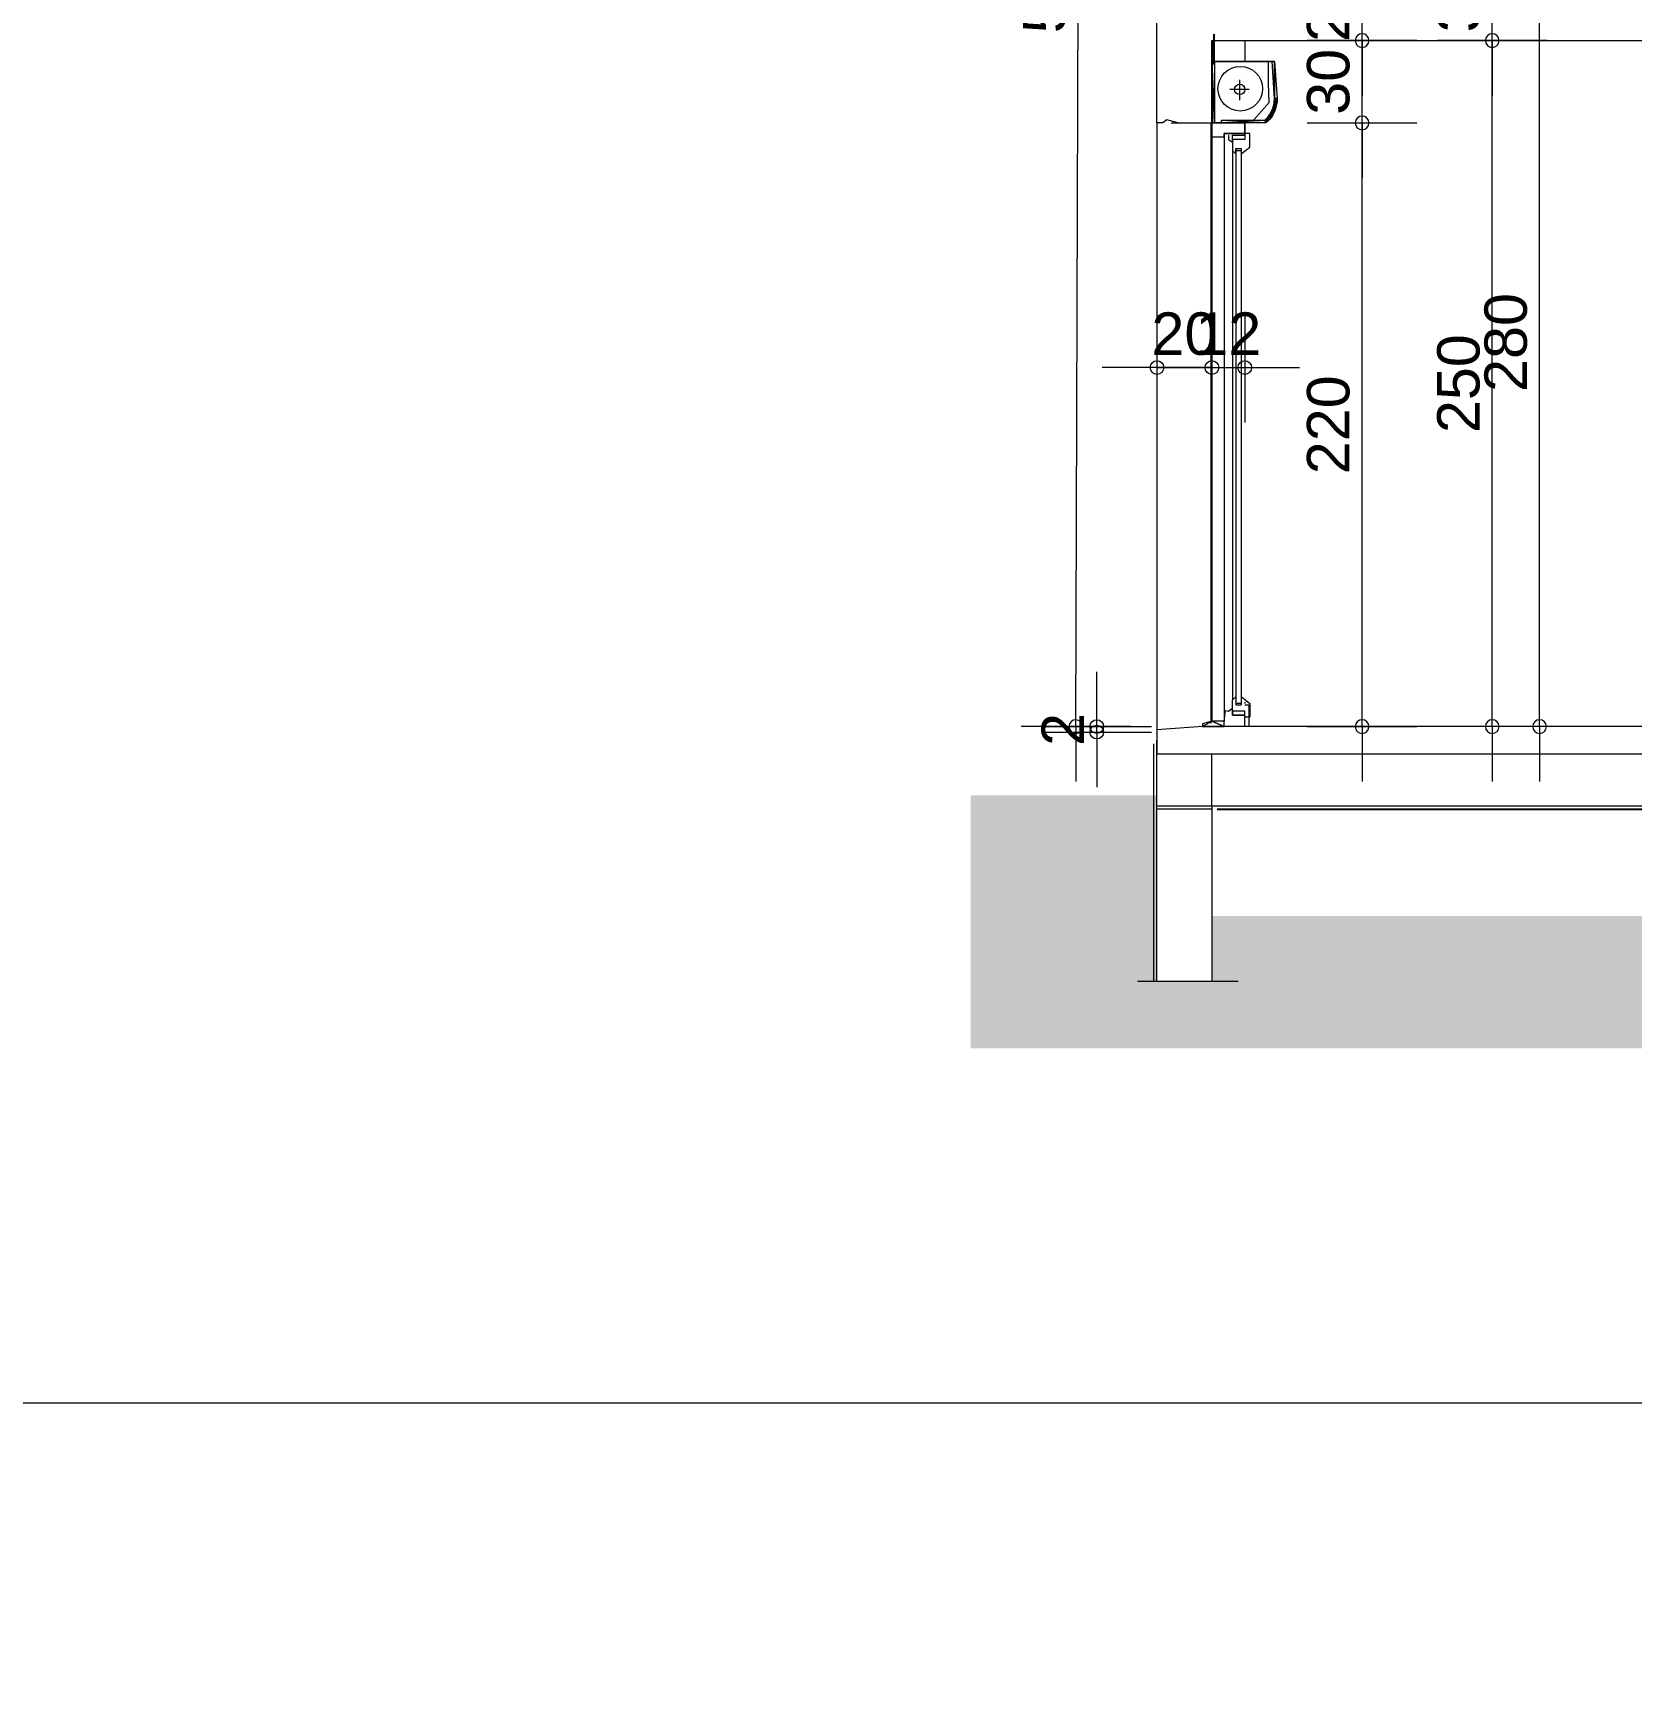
# Model space of a CAD drawing. Header units: metres. Extents: x 1.8 to 61.8, y -53.3 to -11.3.
# Drawn here: x 28.05 to 33.88, y -39.91 to -33.85 of the extents above; entities that cross this region are included whole.
import ezdxf
from ezdxf.enums import TextEntityAlignment as Align
from ezdxf.lldxf.tags import DXFTag

# ---------------------------------------------------------------- set-up
doc = ezdxf.new("R2010")
doc.units = ezdxf.units.M
doc.header["$MEASUREMENT"] = 0
doc.layers.add('Calque commun', color=7, linetype='Continuous')
doc.layers.add('Cotations', color=7, linetype='Continuous')
doc.styles.add('Arial10', font='arial.ttf', dxfattribs={"height": 0.154626})
tags = doc.linetypes.add('HIDDEN', pattern=[0.375, 0.25, -0.125]).pattern_tags.tags
tags[6:7] = [DXFTag(74, 4), DXFTag(75, 0), DXFTag(340, '0'), DXFTag(46, 1.0), DXFTag(50, 0.0), DXFTag(44, 0.0), DXFTag(45, 0.0)]
tags[4:5] = [DXFTag(74, 4), DXFTag(75, 0), DXFTag(340, '0'), DXFTag(46, 1.0), DXFTag(50, 0.0), DXFTag(44, 0.0), DXFTag(45, 0.0)]
tags = doc.linetypes.add('HIDDENX2', pattern=[0.75, 0.5, -0.25]).pattern_tags.tags
tags[6:7] = [DXFTag(74, 4), DXFTag(75, 0), DXFTag(340, '0'), DXFTag(46, 1.0), DXFTag(50, 0.0), DXFTag(44, 0.0), DXFTag(45, 0.0)]
tags[4:5] = [DXFTag(74, 4), DXFTag(75, 0), DXFTag(340, '0'), DXFTag(46, 1.0), DXFTag(50, 0.0), DXFTag(44, 0.0), DXFTag(45, 0.0)]

# ---------------------------------------------------------------- blocks, each defined once
blk = doc.blocks.new('new167')
at = {"layer": 'Cotations', "color": 14, "linetype": 'Continuous', "lineweight": 9}
blk.add_arc((0, 0), 0.5, 0, 359.9994, dxfattribs=at)
blk = doc.blocks.new('new168')
at = {"layer": 'Cotations', "color": 14, "linetype": 'Continuous', "lineweight": 9}
blk.add_arc((0, 0), 0.5, 0, 359.9994, dxfattribs=at)
blk = doc.blocks.new('DimLine57534')
at = {"layer": 'Cotations', "color": 14, "linetype": 'Continuous', "lineweight": 9}
for p, q in [((32.8973, -34.1783), (32.8973, -33.9783)), ((32.6973, -34.1783), (33.0973, -34.1783)), ((32.8973, -36.3783), (32.8973, -34.1783)), ((32.6973, -36.3783), (33.0973, -36.3783)), ((32.8973, -36.3783), (32.8973, -36.5783))]:
    blk.add_line(p, q, dxfattribs=at)
at = {"layer": 'Cotations', "color": 14, "linetype": 'Continuous', "lineweight": 9, "xscale": 0.05000000074505806, "yscale": 0.05000000074505806, "zscale": 0.05000000074505806}
for name, p, rotation in [('new168', (32.8973, -34.1783), -90.00000000000001), ('new167', (32.8973, -36.3783), 90)]:
    blk.add_blockref(name, p, dxfattribs=dict(at, rotation=rotation))
at = {"layer": 'Cotations', "color": 7, "linetype": 'Continuous', "lineweight": 9, "style": 'Arial10'}
blk.add_text('220', height=0.15463, rotation=90, dxfattribs=at).set_placement((32.8973, -35.2783), align=Align.BOTTOM_CENTER)
blk = doc.blocks.new('new171')
at = {"layer": 'Cotations', "color": 14, "linetype": 'Continuous', "lineweight": 9}
blk.add_arc((0, 0), 0.5, 0, 359.9994, dxfattribs=at)
blk = doc.blocks.new('new172')
at = {"layer": 'Cotations', "color": 14, "linetype": 'Continuous', "lineweight": 9}
blk.add_arc((0, 0), 0.5, 0, 359.9994, dxfattribs=at)
blk = doc.blocks.new('DimLine57547')
at = {"layer": 'Cotations', "color": 14, "linetype": 'Continuous', "lineweight": 9}
for p, q in [((32.8973, -33.6483), (32.8973, -33.4483)), ((33.0973, -33.6483), (32.6973, -33.6483)), ((32.8973, -33.8783), (32.8973, -33.6483)), ((33.0973, -33.8783), (32.6973, -33.8783)), ((32.8973, -33.8783), (32.8973, -34.0783))]:
    blk.add_line(p, q, dxfattribs=at)
at = {"layer": 'Cotations', "color": 14, "linetype": 'Continuous', "lineweight": 9, "xscale": 0.05000000074505806, "yscale": 0.05000000074505806, "zscale": 0.05000000074505806}
for name, p, rotation in [('new172', (32.8973, -33.6483), -90.00000000000001), ('new171', (32.8973, -33.8783), 90)]:
    blk.add_blockref(name, p, dxfattribs=dict(at, rotation=rotation))
at = {"layer": 'Cotations', "color": 7, "linetype": 'Continuous', "lineweight": 9, "style": 'Arial10'}
blk.add_text('23', height=0.15463, rotation=90, dxfattribs=at).set_placement((32.8973, -33.7633), align=Align.BOTTOM_CENTER)
blk = doc.blocks.new('new177')
at = {"layer": 'Cotations', "color": 14, "linetype": 'Continuous', "lineweight": 9}
blk.add_arc((0, 0), 0.5, 0, 359.9994, dxfattribs=at)
blk = doc.blocks.new('new178')
at = {"layer": 'Cotations', "color": 14, "linetype": 'Continuous', "lineweight": 9}
blk.add_arc((0, 0), 0.5, 0, 359.9994, dxfattribs=at)
blk = doc.blocks.new('DimLine57565')
at = {"layer": 'Cotations', "color": 14, "linetype": 'Continuous', "lineweight": 9}
for p, q in [((33.3717, -33.5783), (33.3717, -33.3783)), ((33.5718, -33.5783), (33.1717, -33.5783)), ((33.3717, -33.8783), (33.3717, -33.5783)), ((33.5718, -33.8783), (33.1717, -33.8783)), ((33.3717, -33.8783), (33.3717, -34.0783))]:
    blk.add_line(p, q, dxfattribs=at)
at = {"layer": 'Cotations', "color": 14, "linetype": 'Continuous', "lineweight": 9, "xscale": 0.05000000074505806, "yscale": 0.05000000074505806, "zscale": 0.05000000074505806}
for name, p, rotation in [('new178', (33.3717, -33.5783), -90.00000000000001), ('new177', (33.3717, -33.8783), 90)]:
    blk.add_blockref(name, p, dxfattribs=dict(at, rotation=rotation))
at = {"layer": 'Cotations', "color": 7, "linetype": 'Continuous', "lineweight": 9, "style": 'Arial10'}
blk.add_text('30', height=0.15463, rotation=90, dxfattribs=at).set_placement((33.3717, -33.7283), align=Align.BOTTOM_CENTER)
blk = doc.blocks.new('new179')
at = {"layer": 'Cotations', "color": 14, "linetype": 'Continuous', "lineweight": 9}
blk.add_arc((0, 0), 0.5, 0, 359.9994, dxfattribs=at)
blk = doc.blocks.new('new180')
at = {"layer": 'Cotations', "color": 14, "linetype": 'Continuous', "lineweight": 9}
blk.add_arc((0, 0), 0.5, 0, 359.9994, dxfattribs=at)
blk = doc.blocks.new('DimLine57571')
at = {"layer": 'Cotations', "color": 14, "linetype": 'Continuous', "lineweight": 9}
for p, q in [((33.3717, -33.8783), (33.3717, -33.6783)), ((33.5718, -33.8783), (33.1717, -33.8783)), ((33.3717, -36.3783), (33.3717, -33.8783)), ((33.5718, -36.3783), (33.1717, -36.3783)), ((33.3717, -36.3783), (33.3717, -36.5783))]:
    blk.add_line(p, q, dxfattribs=at)
at = {"layer": 'Cotations', "color": 14, "linetype": 'Continuous', "lineweight": 9, "xscale": 0.05000000074505806, "yscale": 0.05000000074505806, "zscale": 0.05000000074505806}
for name, p, rotation in [('new180', (33.3717, -33.8783), -90.00000000000001), ('new179', (33.3717, -36.3783), 90)]:
    blk.add_blockref(name, p, dxfattribs=dict(at, rotation=rotation))
at = {"layer": 'Cotations', "color": 7, "linetype": 'Continuous', "lineweight": 9, "style": 'Arial10'}
blk.add_text('250', height=0.15463, rotation=90, dxfattribs=at).set_placement((33.3717, -35.1283), align=Align.BOTTOM_CENTER)
blk = doc.blocks.new('new181')
at = {"layer": 'Cotations', "color": 14, "linetype": 'Continuous', "lineweight": 9}
blk.add_arc((0, 0), 0.5, 0, 359.9994, dxfattribs=at)
blk = doc.blocks.new('new182')
at = {"layer": 'Cotations', "color": 14, "linetype": 'Continuous', "lineweight": 9}
blk.add_arc((0, 0), 0.5, 0, 359.9994, dxfattribs=at)
blk = doc.blocks.new('DimLine57577')
at = {"layer": 'Cotations', "color": 14, "linetype": 'Continuous', "lineweight": 9}
for p, q in [((32.3497, -34.8698), (32.3497, -35.2698)), ((32.4697, -34.8698), (32.4697, -35.2698)), ((32.3497, -35.0698), (32.1497, -35.0698)), ((32.3497, -35.0698), (32.4697, -35.0698)), ((32.4697, -35.0698), (32.6697, -35.0698))]:
    blk.add_line(p, q, dxfattribs=at)
at = {"layer": 'Cotations', "color": 14, "linetype": 'Continuous', "lineweight": 9, "extrusion": (0, 0, -1), "xscale": 0.05000000074505806, "yscale": 0.05000000074505806, "zscale": 0.05000000074505806, "rotation": 180}
blk.add_blockref('new181', (-32.3498, -35.0698), dxfattribs=at)
at = {"layer": 'Cotations', "color": 14, "linetype": 'Continuous', "lineweight": 9, "extrusion": (0, 0, -1), "xscale": 0.05000000074505806, "yscale": 0.05000000074505806, "zscale": 0.05000000074505806}
blk.add_blockref('new182', (-32.4697, -35.0698), dxfattribs=at)
at = {"layer": 'Cotations', "color": 7, "linetype": 'Continuous', "lineweight": 9, "style": 'Arial10'}
blk.add_text('12', height=0.15463, dxfattribs=at).set_placement((32.4097, -35.0697), align=Align.BOTTOM_CENTER)
blk = doc.blocks.new('new183')
at = {"layer": 'Cotations', "color": 14, "linetype": 'Continuous', "lineweight": 9}
blk.add_arc((0, 0), 0.5, 0, 359.9994, dxfattribs=at)
blk = doc.blocks.new('new184')
at = {"layer": 'Cotations', "color": 14, "linetype": 'Continuous', "lineweight": 9}
blk.add_arc((0, 0), 0.5, 0, 359.9994, dxfattribs=at)
blk = doc.blocks.new('DimLine57583')
at = {"layer": 'Cotations', "color": 14, "linetype": 'Continuous', "lineweight": 9}
for p, q in [((32.1497, -34.8698), (32.1497, -35.2698)), ((32.3497, -34.8698), (32.3497, -35.2698)), ((32.1497, -35.0698), (31.9497, -35.0698)), ((32.1497, -35.0698), (32.3497, -35.0698)), ((32.3497, -35.0698), (32.5497, -35.0698))]:
    blk.add_line(p, q, dxfattribs=at)
at = {"layer": 'Cotations', "color": 14, "linetype": 'Continuous', "lineweight": 9, "extrusion": (0, 0, -1), "xscale": 0.05000000074505806, "yscale": 0.05000000074505806, "zscale": 0.05000000074505806, "rotation": 180}
blk.add_blockref('new183', (-32.1498, -35.0698), dxfattribs=at)
at = {"layer": 'Cotations', "color": 14, "linetype": 'Continuous', "lineweight": 9, "extrusion": (0, 0, -1), "xscale": 0.05000000074505806, "yscale": 0.05000000074505806, "zscale": 0.05000000074505806}
blk.add_blockref('new184', (-32.3498, -35.0698), dxfattribs=at)
at = {"layer": 'Cotations', "color": 7, "linetype": 'Continuous', "lineweight": 9, "style": 'Arial10'}
blk.add_text('20', height=0.15463, dxfattribs=at).set_placement((32.2497, -35.0697), align=Align.BOTTOM_CENTER)
blk = doc.blocks.new('new193')
at = {"layer": 'Cotations', "color": 14, "linetype": 'Continuous', "lineweight": 9}
blk.add_arc((0, 0), 0.5, 0, 359.9994, dxfattribs=at)
blk = doc.blocks.new('new194')
at = {"layer": 'Cotations', "color": 14, "linetype": 'Continuous', "lineweight": 9}
blk.add_arc((0, 0), 0.5, 0, 359.9994, dxfattribs=at)
blk = doc.blocks.new('DimLine57688')
at = {"layer": 'Cotations', "color": 14, "linetype": 'Continuous', "lineweight": 9}
for p, q in [((32.8973, -33.8783), (32.8973, -33.6783)), ((32.6973, -33.8783), (33.0973, -33.8783)), ((32.8973, -34.1783), (32.8973, -33.8783)), ((32.6973, -34.1783), (33.0973, -34.1783)), ((32.8973, -34.1783), (32.8973, -34.3783))]:
    blk.add_line(p, q, dxfattribs=at)
at = {"layer": 'Cotations', "color": 14, "linetype": 'Continuous', "lineweight": 9, "xscale": 0.05000000074505806, "yscale": 0.05000000074505806, "zscale": 0.05000000074505806}
for name, p, rotation in [('new194', (32.8973, -33.8783), -90.00000000000001), ('new193', (32.8973, -34.1783), 90)]:
    blk.add_blockref(name, p, dxfattribs=dict(at, rotation=rotation))
at = {"layer": 'Cotations', "color": 7, "linetype": 'Continuous', "lineweight": 9, "style": 'Arial10'}
blk.add_text('30', height=0.15463, rotation=90, dxfattribs=at).set_placement((32.8973, -34.0283), align=Align.BOTTOM_CENTER)
blk = doc.blocks.new('new209')
at = {"layer": 'Cotations', "color": 14, "linetype": 'Continuous', "lineweight": 9}
blk.add_arc((0, 0), 0.5, 0, 359.9994, dxfattribs=at)
blk = doc.blocks.new('new210')
at = {"layer": 'Cotations', "color": 14, "linetype": 'Continuous', "lineweight": 9}
blk.add_arc((0, 0), 0.5, 0, 359.9994, dxfattribs=at)
blk = doc.blocks.new('DimLine57775')
at = {"layer": 'Cotations', "color": 14, "linetype": 'Continuous', "lineweight": 9}
for p, q in [((31.9302, -36.3783), (31.9302, -36.1783)), ((31.7302, -36.3783), (32.1302, -36.3783)), ((31.7302, -36.3983), (32.1302, -36.3983)), ((31.9302, -36.3983), (31.9302, -36.3783)), ((31.9302, -36.3983), (31.9302, -36.5983))]:
    blk.add_line(p, q, dxfattribs=at)
at = {"layer": 'Cotations', "color": 14, "linetype": 'Continuous', "lineweight": 9, "extrusion": (0, 0, -1), "xscale": 0.05000000074505806, "yscale": 0.05000000074505806, "zscale": 0.05000000074505806}
for name, p, rotation in [('new210', (-31.9302, -36.3783), -90.00000000000001), ('new209', (-31.9302, -36.3983), 90)]:
    blk.add_blockref(name, p, dxfattribs=dict(at, rotation=rotation))
at = {"layer": 'Cotations', "color": 7, "linetype": 'Continuous', "lineweight": 9, "style": 'Arial10'}
blk.add_text('2', height=0.1546, rotation=90, dxfattribs=at).set_placement((31.9302, -36.3883), align=Align.BOTTOM_CENTER)
blk = doc.blocks.new('new211')
at = {"layer": 'Cotations', "color": 14, "linetype": 'Continuous', "lineweight": 9}
blk.add_arc((0, 0), 0.5, 0, 359.9994, dxfattribs=at)
blk = doc.blocks.new('new212')
at = {"layer": 'Cotations', "color": 14, "linetype": 'Continuous', "lineweight": 9}
blk.add_arc((0, 0), 0.5, 0, 359.9994, dxfattribs=at)
blk = doc.blocks.new('DimLine57781')
at = {"layer": 'Cotations', "color": 14, "linetype": 'Continuous', "lineweight": 9}
for p, q in [((33.5442, -33.5783), (33.5442, -33.3783)), ((33.7442, -33.5783), (33.3442, -33.5783)), ((33.5442, -36.3783), (33.5442, -33.5783)), ((33.7442, -36.3783), (33.3442, -36.3783)), ((33.5442, -36.3783), (33.5442, -36.5783))]:
    blk.add_line(p, q, dxfattribs=at)
at = {"layer": 'Cotations', "color": 14, "linetype": 'Continuous', "lineweight": 9, "xscale": 0.05000000074505806, "yscale": 0.05000000074505806, "zscale": 0.05000000074505806}
for name, p, rotation in [('new212', (33.5442, -33.5783), -90.00000000000001), ('new211', (33.5442, -36.3783), 90)]:
    blk.add_blockref(name, p, dxfattribs=dict(at, rotation=rotation))
at = {"layer": 'Cotations', "color": 7, "linetype": 'Continuous', "lineweight": 9, "style": 'Arial10'}
blk.add_text('280', height=0.15463, rotation=90, dxfattribs=at).set_placement((33.5441, -34.9783), align=Align.BOTTOM_CENTER)
blk = doc.blocks.new('new225')
at = {"layer": 'Cotations', "color": 14, "linetype": 'Continuous', "lineweight": 9}
blk.add_arc((0, 0), 0.5, 0, 359.9994, dxfattribs=at)
blk = doc.blocks.new('new226')
at = {"layer": 'Cotations', "color": 14, "linetype": 'Continuous', "lineweight": 9}
blk.add_arc((0, 0), 0.5, 0, 359.9994, dxfattribs=at)
blk = doc.blocks.new('DimLine57830')
at = {"layer": 'Cotations', "color": 14, "linetype": 'Continuous', "lineweight": 9}
for p, q in [((31.8719, -30.9645), (31.8725, -30.7645)), ((32.0719, -30.9645), (31.6719, -30.9645)), ((31.8545, -36.3783), (31.8719, -30.9645)), ((32.0545, -36.3783), (31.6545, -36.3783)), ((31.8545, -36.3783), (31.8538, -36.5783))]:
    blk.add_line(p, q, dxfattribs=at)
at = {"layer": 'Cotations', "color": 14, "linetype": 'Continuous', "lineweight": 9, "zscale": 0.05000000074505806}
for name, p, xscale, yscale, rotation in [('new226', (31.8719, -30.9645), 0.04999999923195605, 0.04999999923195605, -90.18450929440242), ('new225', (31.8545, -36.3783), 0.04999999921049399, 0.04999999921049399, 89.81549834283018)]:
    blk.add_blockref(name, p, dxfattribs=dict(at, xscale=xscale, yscale=yscale, rotation=rotation))
at = {"layer": 'Cotations', "color": 7, "linetype": 'Continuous', "lineweight": 9, "style": 'Arial10'}
blk.add_text('541', height=0.15463, rotation=89.81558, dxfattribs=at).set_placement((31.8631, -33.6714), align=Align.BOTTOM_CENTER)

msp = doc.modelspace()

# ---------------------------------------------------------------- hatches: boundary and pattern name
at = {"layer": 'Calque commun', "linetype": 'Continuous', "lineweight": 18}
msp.add_hatch(color=9, dxfattribs=at).paths.add_polyline_path([(41.8099, -37.5506), (41.8099, -36.4783), (41.1514, -36.4783), (41.1514, -37.0833), (41.1514, -37.3073), (40.9514, -37.3073), (40.9514, -37.0683), (32.3497, -37.0683), (32.3497, -37.3073), (32.1497, -37.3073), (32.1497, -36.6283), (31.4709, -36.6283), (31.4709, -37.5506)])

# ---------------------------------------------------------------- linework, layer by layer
at = {"layer": 'Calque commun', "color": 7, "linetype": 'Continuous', "lineweight": 18}
for p, q in [((32.1497, -34.1783), (32.1497, -33.5283)), ((32.3497, -33.8783), (40.9514, -33.8783)), ((32.3497, -33.8783), (32.3497, -34.1783)), ((32.3497, -33.8783), (32.3497, -34.1783)), ((32.3497, -34.1783), (32.3497, -33.8783)), ((32.4697, -33.8783), (32.4697, -33.9546)), ((32.1862, -34.1667), (32.1712, -34.1783)), ((32.2262, -34.1783), (32.1862, -34.1667)), ((32.1712, -34.1783), (32.1497, -34.1783)), ((32.2015, -34.1783), (32.3497, -34.1783)), ((32.2262, -34.1783), (32.3497, -34.1783)), ((32.3463, -34.1783), (32.4697, -34.1783)), ((32.3497, -34.1783), (32.3497, -34.2283)), ((32.3497, -34.2283), (32.3947, -34.2283)), ((32.4697, -34.2163), (32.3947, -34.2163)), ((32.3947, -34.2163), (32.3947, -34.2283)), ((32.3947, -34.2283), (32.3947, -34.2163)), ((32.3947, -34.2163), (32.4697, -34.2163)), ((32.4697, -34.2077), (32.4697, -34.1783)), ((32.4697, -34.1783), (32.4697, -34.2163)), ((32.3153, -36.3783), (32.1497, -36.3894)), ((32.1497, -36.3894), (32.1497, -36.4783)), ((32.4697, -36.3783), (32.3153, -36.3783)), ((40.9514, -36.3783), (32.4697, -36.3783)), ((32.1497, -37.3073), (32.1497, -36.4283)), ((32.1497, -37.3073), (32.1497, -36.4783)), ((41.1514, -36.4783), (32.1497, -36.4783)), ((32.3497, -36.6683), (32.3497, -36.4783)), ((32.4498, -36.4783), (32.4498, -36.4783)), ((32.4498, -36.4783), (32.4498, -36.4783)), ((32.4498, -36.4783), (32.4498, -36.4783)), ((32.4498, -36.4783), (32.4498, -36.4783)), ((40.9514, -36.6683), (32.1497, -36.6683)), ((32.3497, -36.6792), (32.1497, -36.6792)), ((32.3497, -36.6683), (32.3497, -37.3073)), ((32.3497, -36.6883), (32.3497, -37.3073))]:
    msp.add_line(p, q, dxfattribs=at)
at = {"layer": 'Calque commun', "color": 3, "linetype": 'ByBlock', "lineweight": -2}
for p, q in [((32.3572, -33.8544), (32.3572, -33.9657)), ((32.3497, -33.8783), (32.3497, -34.1783)), ((32.3691, -36.6792), (40.9708, -36.6792))]:
    msp.add_line(p, q, dxfattribs=at)
at = {"layer": 'Calque commun', "color": 7, "linetype": 'Continuous', "lineweight": 9}
for p, q in [((32.5556, -34.0339), (32.5556, -33.9546)), ((32.4512, -34.0956), (32.4512, -34.0207)), ((32.5584, -34.1034), (32.5556, -34.0339)), ((32.4852, -34.0559), (32.4152, -34.0559)), ((32.5027, -34.1672), (32.5584, -34.1034)), ((32.5027, -34.1672), (32.5584, -34.1034)), ((32.1497, -34.1783), (32.1497, -36.4102)), ((32.3463, -34.1783), (32.4697, -34.1783)), ((32.3463, -34.1783), (32.4697, -34.1783)), ((32.3463, -34.1783), (32.3463, -36.3673)), ((32.4697, -34.1783), (32.3497, -34.1783)), ((32.4697, -34.1783), (32.3497, -34.1783)), ((32.3497, -34.2283), (32.3497, -36.3583)), ((32.3947, -34.2283), (32.3947, -36.3583)), ((32.4098, -34.2233), (32.4098, -34.2383)), ((32.4098, -34.2233), (32.4098, -34.2383)), ((32.4248, -34.2383), (32.4248, -34.2233)), ((32.4248, -34.2233), (32.4697, -34.2233)), ((32.4248, -34.2383), (32.4248, -34.2233)), ((32.4248, -34.2233), (32.4697, -34.2233)), ((32.4697, -34.2233), (32.4697, -34.1783)), ((32.4697, -34.2233), (32.4697, -34.1783)), ((32.4877, -34.2163), (32.4697, -34.2163)), ((32.4697, -34.2163), (32.4697, -34.2383)), ((32.4877, -34.2163), (32.4697, -34.2163)), ((32.4697, -34.2163), (32.4697, -34.2383)), ((32.4877, -34.2663), (32.4877, -34.2163)), ((32.4877, -34.2663), (32.4877, -34.2163)), ((32.4098, -34.2383), (32.4248, -34.2483)), ((32.4098, -34.2383), (32.4248, -34.2483)), ((32.4248, -34.2483), (32.4248, -34.2383)), ((32.4697, -34.2383), (32.4248, -34.2383)), ((32.4248, -34.2383), (32.4248, -34.2791)), ((32.4248, -34.2483), (32.4248, -34.2383)), ((32.4697, -34.2383), (32.4248, -34.2383)), ((32.4248, -34.2383), (32.4248, -34.2791)), ((32.4248, -34.2791), (32.437, -34.2906)), ((32.4248, -34.2791), (32.437, -34.2906)), ((32.4248, -34.2791), (32.4248, -36.2806)), ((32.437, -34.2791), (32.437, -34.271)), ((32.437, -34.271), (32.457, -34.271)), ((32.437, -34.2791), (32.437, -34.271)), ((32.437, -34.271), (32.457, -34.271)), ((32.437, -34.271), (32.437, -36.2987)), ((32.437, -34.2906), (32.437, -34.2791)), ((32.437, -34.2791), (32.457, -34.2791)), ((32.437, -34.2906), (32.437, -34.2791)), ((32.437, -34.2791), (32.457, -34.2791)), ((32.457, -34.2907), (32.4877, -34.2663)), ((32.457, -34.2907), (32.4877, -34.2663)), ((32.457, -34.271), (32.457, -34.2907)), ((32.457, -34.271), (32.457, -34.2907)), ((32.457, -34.271), (32.457, -36.2987)), ((32.4248, -36.2806), (32.437, -36.2691)), ((32.4248, -36.3214), (32.4248, -36.2806)), ((32.457, -36.269), (32.4877, -36.2934)), ((32.4697, -36.2895), (32.4697, -36.2936)), ((32.3947, -36.3583), (32.3991, -36.3191)), ((32.3991, -36.3191), (32.4098, -36.3214)), ((32.4098, -36.3214), (32.4248, -36.3114)), ((32.4248, -36.3364), (32.4248, -36.3085)), ((32.4248, -36.3214), (32.4248, -36.3364)), ((32.4697, -36.3214), (32.4248, -36.3214)), ((32.4697, -36.3364), (32.4248, -36.3364)), ((32.4248, -36.3364), (32.4697, -36.3364)), ((32.437, -36.2927), (32.457, -36.2927)), ((32.437, -36.2987), (32.457, -36.2987)), ((32.4697, -36.2983), (32.4847, -36.2983)), ((32.4697, -36.3764), (32.4697, -36.3214)), ((32.4877, -36.3434), (32.4697, -36.3434)), ((32.4847, -36.2983), (32.4847, -36.3783)), ((32.4877, -36.2934), (32.4877, -36.3434))]:
    msp.add_line(p, q, dxfattribs=at)
at = {"layer": 'Calque commun', "color": 7, "linetype": 'HIDDEN', "lineweight": 18}
msp.add_line((32.137, -36.4404), (32.137, -37.3073), dxfattribs=at)
at = {"layer": 'Calque commun', "color": 7, "linetype": 'HIDDENX2', "lineweight": 18}
msp.add_line((32.4458, -37.3073), (32.0787, -37.3073), dxfattribs=at)
at = {"layer": 'Calque commun', "color": 7, "linetype": 'Continuous', "lineweight": 9, "extrusion": (1.22461e-16, 0, -1)}
for centre, radius in [((-32.4531, -34.0535), 0.0813), ((-32.4512, -34.0559), 0.0189)]:
    msp.add_arc(centre, radius, 179.99999, 179.9994, dxfattribs=at)
at = {"layer": 'Cotations', "color": 7, "linetype": 'Continuous', "lineweight": 9}
msp.add_line((51.4434, -38.8432), (1.7636, -38.8432), dxfattribs=at)

# ---------------------------------------------------------------- block references
at = {"layer": 'Cotations', "color": 14, "linetype": 'Continuous', "lineweight": 9}
for name in ['DimLine57830', 'DimLine57565', 'DimLine57781', 'DimLine57547', 'DimLine57688', 'DimLine57571', 'DimLine57534', 'DimLine57583', 'DimLine57577', 'DimLine57775']:
    msp.add_blockref(name, (0, 0), dxfattribs=at)

# ---------------------------------------------------------------- meshes
at = {"layer": 'Calque commun', "color": 7, "linetype": 'Continuous', "lineweight": 9}
mesh = msp.add_polyface(dxfattribs=at)
corners = [(61.7636, -11.3086), (1.7636, -11.3086), (1.7636, -53.3086), (61.7636, -53.3086)]
mesh.append_faces([[corners[k] for k in face] for face in [(0, 1, 2, 3)]], dxfattribs={"color": 7})
mesh = msp.add_polyface(dxfattribs=at)
corners = [(32.3848, -34.1782), (32.3848, -34.1683), (32.5429, -34.1683), (32.5774, -34.0984), (32.5778, -34.0896), (32.5873, -34.0987), (32.5602, -34.1482), (32.5704, -34.1505), (32.5653, -34.1582), (32.5466, -34.1782), (32.5492, -34.1621), (32.555, -34.1554), (32.5596, -34.1653), (32.5687, -34.1326), (32.5719, -34.1244), (32.5788, -34.1342), (32.5745, -34.1159), (32.5763, -34.1072), (32.5845, -34.1168), (32.5534, -34.1721), (32.582, -34.1256), (32.5648, -34.1406), (32.5749, -34.1426), (32.5695, -33.9546), (32.5786, -33.9546), (32.5863, -34.1078), (32.5877, -34.0896), (32.3598, -34.1783), (32.3497, -34.1783), (32.3497, -33.9546), (32.3598, -33.9546)]
mesh.append_faces([[corners[k] for k in face] for face in [(7, 21, 22), (13, 22, 21), (6, 8, 11), (20, 16, 18), (26, 4, 24), (9, 2, 19), (25, 3, 5), (12, 11, 8)]], dxfattribs={"vtx0": -1, "vtx1": -1, "color": 7})
mesh.append_faces([[corners[k] for k in face] for face in [(6, 7, 8), (20, 14, 16), (25, 17, 3), (10, 12, 19), (13, 15, 22)]], dxfattribs={"vtx0": -1, "vtx2": -1, "color": 7})
mesh.append_faces([[corners[k] for k in face] for face in [(3, 4, 5), (9, 0, 2), (10, 11, 12), (13, 14, 15), (16, 17, 18), (2, 10, 19), (4, 23, 24), (25, 18, 17), (26, 5, 4), (20, 15, 14), (30, 27, 29), (6, 21, 7)]], dxfattribs={"vtx1": -1, "vtx2": -1, "color": 7})
mesh.append_faces([[corners[k] for k in face] for face in [(0, 1, 2), (27, 28, 29)]], dxfattribs={"vtx2": -1, "color": 7})
mesh = msp.add_polyface(dxfattribs=at)
corners = [(32.5873, -34.0987), (32.5774, -34.0984), (32.5778, -34.0896), (32.5863, -34.1078), (32.5845, -34.1168), (32.5763, -34.1072), (32.3497, -33.9546), (32.5786, -33.9546), (32.3598, -33.9546), (32.5704, -34.1505), (32.5648, -34.1406), (32.5749, -34.1426), (32.5687, -34.1326), (32.5788, -34.1342), (32.5534, -34.1721), (32.5492, -34.1621), (32.5596, -34.1653), (32.5695, -33.9546), (32.5877, -34.0896), (32.555, -34.1554), (32.5602, -34.1482), (32.5653, -34.1582), (32.3598, -34.1783), (32.3497, -34.1783), (32.582, -34.1256), (32.5719, -34.1244), (32.5745, -34.1159), (32.3848, -34.1683), (32.5429, -34.1683), (32.3848, -34.1782), (32.5466, -34.1782)]
mesh.append_faces([[corners[k] for k in face] for face in [(6, 22, 23)]], dxfattribs={"vtx0": -1, "color": 7})
mesh.append_faces([[corners[k] for k in face] for face in [(9, 10, 11), (12, 11, 10), (14, 15, 16), (0, 2, 18), (19, 16, 15), (24, 26, 4)]], dxfattribs={"vtx0": -1, "vtx1": -1, "color": 7})
mesh.append_faces([[corners[k] for k in face] for face in [(0, 1, 2), (12, 13, 11), (7, 17, 8), (24, 25, 26), (3, 5, 1), (6, 8, 22), (19, 21, 16), (2, 7, 18), (9, 20, 10), (14, 28, 15)]], dxfattribs={"vtx0": -1, "vtx2": -1, "color": 7})
mesh.append_faces([[corners[k] for k in face] for face in [(27, 28, 29)]], dxfattribs={"vtx1": -1, "color": 7})
mesh.append_faces([[corners[k] for k in face] for face in [(3, 4, 5), (6, 7, 8), (2, 17, 7), (19, 20, 21), (9, 21, 20), (12, 25, 13), (26, 5, 4), (14, 30, 28), (24, 13, 25), (0, 3, 1), (30, 29, 28)]], dxfattribs={"vtx1": -1, "vtx2": -1, "color": 7})
at = {"layer": 'Calque commun', "color": 7, "linetype": 'Continuous', "lineweight": 18}
mesh = msp.add_polyface(dxfattribs=at)
corners = [(32.3151, -36.3783), (32.3947, -36.3783), (32.3497, -36.3583), (32.3151, -36.3683), (32.3947, -36.3583)]
mesh.append_faces([[corners[k] for k in face] for face in [(4, 2, 1)]], dxfattribs={"vtx1": -1, "color": 7})
mesh.append_faces([[corners[k] for k in face] for face in [(0, 1, 2)]], dxfattribs={"vtx1": -1, "vtx2": -1, "color": 7})
mesh.append_faces([[corners[k] for k in face] for face in [(2, 3, 0)]], dxfattribs={"vtx2": -1, "color": 7})

doc.saveas('drawing.dxf')
